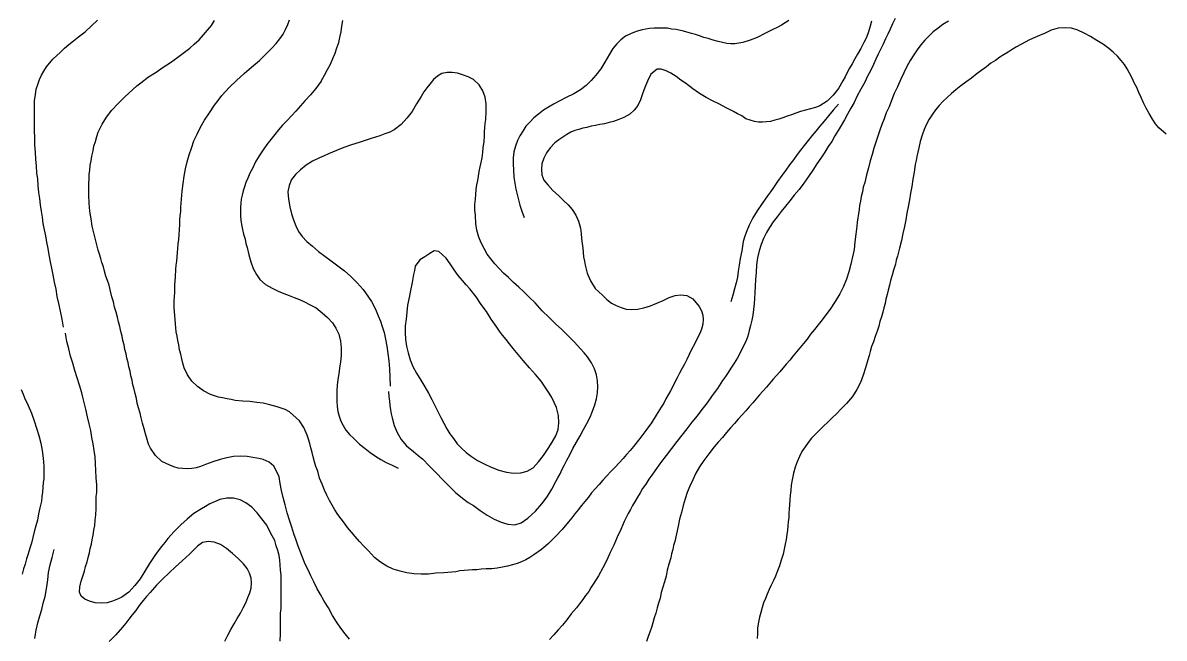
# Model space of a CAD drawing. Header units: inches. Extents: x 401374 to 405300, y 6332180 to 6336621.
# Drawn here: x 403397.3 to 403684, y 6333821.9 to 6333976.3 of the extents above; entities that cross this region are included whole.
import ezdxf

# ---------------------------------------------------------------- set-up
doc = ezdxf.new("R2010")
doc.units = ezdxf.units.IN
doc.header["$MEASUREMENT"] = 0

msp = doc.modelspace()

# ---------------------------------------------------------------- linework, layer by layer
for points in [[(403407.6, 6333900), (403407.2, 6333902), (403406.8, 6333904), (403406.4, 6333905.9), (403406, 6333907.7), (403405.7, 6333909.5), (403405.3, 6333911.3), (403405, 6333913.1), (403404.6, 6333914.8), (403404.3, 6333916.4), (403404, 6333918.1), (403403.7, 6333919.7), (403403.4, 6333921.3), (403403.1, 6333922.9), (403402.8, 6333924.4), (403402.5, 6333926), (403402.3, 6333927.6), (403402, 6333929.1), (403401.8, 6333930.7), (403401.6, 6333932.3), (403401.4, 6333933.8), (403401.2, 6333935.5), (403401.1, 6333937.1), (403400.9, 6333938.7), (403400.8, 6333940.4), (403400.6, 6333942.1), (403400.5, 6333943.9), (403400.4, 6333945.7), (403400.4, 6333947.5), (403400.3, 6333949.4), (403400.3, 6333951.4), (403400.3, 6333953.4), (403400.3, 6333955.5), (403400.3, 6333956.9), (403400.5, 6333958.3), (403400.7, 6333959.7), (403401.1, 6333960.9), (403401.5, 6333962.1), (403402, 6333963.2), (403402.6, 6333964.2), (403403.3, 6333965.3), (403404.9, 6333967.2), (403406.8, 6333969), (403407.8, 6333970), (403408.9, 6333970.9), (403410.1, 6333971.8), (403411.3, 6333972.8), (403413, 6333974.1), (403414.6, 6333975.6), (403416.1, 6333977)], [(403479.4, 6333821.7), (403478.3, 6333823), (403477.2, 6333824.4), (403476.1, 6333826), (403475.1, 6333827.6), (403474.1, 6333829.5), (403473, 6333831.2), (403472.1, 6333832.9), (403471.2, 6333834.5), (403470.4, 6333836.1), (403469.7, 6333837.6), (403469, 6333839.1), (403468.3, 6333840.5), (403467.7, 6333842), (403467.1, 6333843.5), (403466.5, 6333845), (403466, 6333846.5), (403465.4, 6333848.1), (403464.9, 6333849.8), (403464.3, 6333851.5), (403463.7, 6333853.4), (403463.2, 6333855.4), (403462.7, 6333857.2), (403462.3, 6333859), (403462, 6333860.7), (403461.7, 6333862.4), (403461.1, 6333863.8), (403460.4, 6333865.1), (403459.2, 6333866.1), (403457.7, 6333866.8), (403456.6, 6333867), (403455.6, 6333867.2), (403453.7, 6333867.5), (403452, 6333867.6), (403450.3, 6333867.5), (403448.6, 6333867.2), (403446.9, 6333866.8), (403445.1, 6333866.2), (403443.2, 6333865.5), (403442, 6333865), (403440.9, 6333864.7), (403439.8, 6333864.5), (403438.6, 6333864.4), (403437.5, 6333864.5), (403436.4, 6333864.6), (403435.3, 6333864.9), (403434.3, 6333865.3), (403432.3, 6333866.3), (403430.7, 6333867.8), (403429.4, 6333869.6), (403428.9, 6333870.6), (403428.6, 6333871.8), (403428.2, 6333873.2), (403427.8, 6333874.5), (403427.4, 6333875.9), (403427.1, 6333877.2), (403426.8, 6333878.4), (403426.4, 6333879.7), (403426.1, 6333880.9), (403425.9, 6333882.1), (403425.6, 6333883.3), (403425.3, 6333884.4), (403425, 6333885.5), (403424.8, 6333886.7), (403424.5, 6333887.8), (403424.3, 6333888.9), (403424, 6333890), (403423.8, 6333891.1), (403423.5, 6333892.2), (403423.3, 6333893.3), (403423, 6333894.4), (403422.8, 6333895.5), (403422.5, 6333896.6), (403422.3, 6333897.7), (403422, 6333898.9), (403421.7, 6333900.1), (403421.4, 6333901.3), (403421.1, 6333902.5), (403420.8, 6333903.7), (403420.4, 6333905), (403420.1, 6333906.3), (403419.7, 6333907.6), (403419.4, 6333909), (403419, 6333910.5), (403418.6, 6333911.7), (403418.2, 6333912.8), (403417.9, 6333914), (403417.6, 6333915.1), (403417.2, 6333916.2), (403416.9, 6333917.2), (403416.6, 6333918.3), (403416.3, 6333919.3), (403416, 6333920.3), (403415.8, 6333921.3), (403415.3, 6333923.3), (403414.8, 6333925.3), (403414.5, 6333927.2), (403414.2, 6333929.1), (403414, 6333931.1), (403413.9, 6333933.1), (403413.9, 6333934.1), (403413.9, 6333935.1), (403413.9, 6333936.1), (403414, 6333937.2), (403414, 6333938.3), (403414.2, 6333939.4), (403414.3, 6333940.6), (403414.5, 6333941.7), (403414.7, 6333942.9), (403415, 6333944.2), (403415.2, 6333945.4), (403415.6, 6333946.6), (403415.9, 6333947.8), (403416.3, 6333948.9), (403417.3, 6333950.9), (403418.4, 6333952.7), (403419.7, 6333954.4), (403421.3, 6333956.1), (403423, 6333957.8), (403425, 6333959.6), (403426, 6333960.5), (403427, 6333961.3), (403428.9, 6333962.8), (403430.8, 6333964), (403432.6, 6333965.2), (403434.4, 6333966.4), (403436.3, 6333967.7), (403438.3, 6333969.2), (403439.3, 6333970), (403440.4, 6333971), (403441.6, 6333972.1), (403442.7, 6333973.3), (403443.7, 6333974.5), (403444.7, 6333975.7), (403445.5, 6333976.9)], [(403610.5, 6333976.8), (403610.2, 6333975.5), (403609.7, 6333974.1), (403609.2, 6333972.7), (403608.6, 6333971.4), (403607.8, 6333969.9), (403607, 6333968.5), (403606.3, 6333967.3), (403605.6, 6333966.1), (403605, 6333965), (403604.4, 6333963.9), (403603.9, 6333962.8), (403603.3, 6333961.8), (403602.2, 6333959.9), (403600.9, 6333958.2), (403599.4, 6333956.7), (403597.5, 6333955.5), (403596.4, 6333955.1), (403595.2, 6333954.8), (403593.9, 6333954.4), (403592.7, 6333954.1), (403591.5, 6333953.7), (403590.4, 6333953.3), (403589.3, 6333952.9), (403588.2, 6333952.5), (403587.2, 6333952.2), (403586.2, 6333951.9), (403585.1, 6333951.6), (403584.1, 6333951.5), (403583.1, 6333951.4), (403582.1, 6333951.4), (403581.1, 6333951.6), (403580, 6333951.9), (403578.9, 6333952.3), (403577.9, 6333953), (403576.8, 6333953.5), (403575.8, 6333954.1), (403574, 6333955), (403572.3, 6333955.9), (403570.6, 6333956.8), (403569, 6333957.6), (403567.3, 6333958.6), (403565.6, 6333959.8), (403563.8, 6333961.2), (403562.6, 6333962), (403561.4, 6333962.9), (403560.1, 6333963.7), (403558.9, 6333964.3), (403557.7, 6333964.7), (403556.7, 6333964.7), (403555.1, 6333963.5), (403554.2, 6333961.7), (403553.6, 6333960.1), (403553, 6333958.5), (403552.5, 6333957), (403551.8, 6333955.6), (403550.9, 6333954.4), (403549.8, 6333953.4), (403548.3, 6333952.6), (403547, 6333952.1), (403545.7, 6333951.6), (403544.6, 6333951.3), (403543.4, 6333951), (403542.3, 6333950.8), (403541.2, 6333950.6), (403540.1, 6333950.4), (403539, 6333950.1), (403538, 6333949.9), (403537, 6333949.6), (403536, 6333949.3), (403535, 6333948.9), (403534, 6333948.3), (403533, 6333947.7), (403532, 6333947), (403531, 6333946.2), (403529.8, 6333945), (403528.9, 6333943.7), (403528.2, 6333942.4), (403527.7, 6333941), (403527.6, 6333939.6), (403527.7, 6333938.2), (403528.2, 6333936.9), (403529.2, 6333935.7), (403530.5, 6333934.3), (403531.9, 6333933), (403533.1, 6333931.8), (403534.3, 6333930.7), (403535.3, 6333929.5), (403536.2, 6333928.1), (403536.9, 6333926.6), (403537.4, 6333924.8), (403537.6, 6333923.5), (403537.7, 6333922.2), (403537.8, 6333921), (403538, 6333919.8), (403538.1, 6333918.7), (403538.2, 6333917.6), (403538.4, 6333916.5), (403538.6, 6333915.5), (403538.8, 6333914.5), (403539.1, 6333913.5), (403539.9, 6333911.6), (403541.1, 6333909.7), (403542.9, 6333908), (403544, 6333906.9), (403545.2, 6333906), (403546.4, 6333905.4), (403547.6, 6333904.9), (403548.9, 6333904.5), (403550.3, 6333904.4), (403551.7, 6333904.5), (403553.3, 6333904.8), (403555, 6333905.3), (403556.6, 6333906), (403558.2, 6333906.7), (403559.7, 6333907.4), (403561.2, 6333907.9), (403562.6, 6333908.1), (403564.1, 6333907.9), (403565.6, 6333907.1), (403567.2, 6333905.2), (403567.8, 6333904.1), (403568.1, 6333903), (403568.2, 6333901.9), (403568.1, 6333900.7), (403567.8, 6333899.5), (403567.4, 6333898.4), (403566.6, 6333897), (403566, 6333895.7), (403565.3, 6333894.4), (403564.7, 6333893.1), (403564.1, 6333891.9), (403563.5, 6333890.7), (403562.9, 6333889.5), (403562.3, 6333888.4), (403561.7, 6333887.3), (403561.1, 6333886.2), (403560.6, 6333885.1), (403560, 6333884), (403559.4, 6333883), (403558.8, 6333882), (403558.3, 6333880.9), (403557.7, 6333879.9), (403556.4, 6333877.9), (403555.2, 6333876), (403553.8, 6333874), (403552.3, 6333872), (403550.7, 6333870), (403549.9, 6333869), (403549, 6333868), (403548.1, 6333867), (403547.1, 6333865.9), (403546.1, 6333864.8), (403545.1, 6333863.8), (403544, 6333862.7), (403543, 6333861.6), (403542.1, 6333860.5), (403541.1, 6333859.4), (403540.2, 6333858.4), (403539.4, 6333857.3), (403538.5, 6333856.2), (403537.7, 6333855.2), (403536.8, 6333854.1), (403536, 6333853.1), (403535.2, 6333852.1), (403534.4, 6333851.1), (403532.8, 6333849.2), (403531.1, 6333847.4), (403529.4, 6333845.7), (403527.6, 6333844.2), (403525.7, 6333842.8), (403524.7, 6333842.2), (403523.7, 6333841.6), (403522.6, 6333841.1), (403521.5, 6333840.7), (403520.3, 6333840.3), (403519.1, 6333840), (403517.8, 6333839.7), (403516.5, 6333839.5), (403515.1, 6333839.3), (403513.7, 6333839.3), (403512.5, 6333839.2), (403511.4, 6333839.1), (403510.3, 6333839.1), (403509.3, 6333839), (403508.2, 6333838.9), (403507.1, 6333838.8), (403506.1, 6333838.6), (403505.1, 6333838.5), (403504.1, 6333838.4), (403503.1, 6333838.3), (403501.1, 6333838.2), (403499.2, 6333838), (403497.4, 6333838), (403495.6, 6333838.1), (403493.8, 6333838.3), (403492.1, 6333838.7), (403490.4, 6333839.2), (403488.8, 6333840), (403487.2, 6333841), (403485.7, 6333842.2), (403484.2, 6333843.8), (403483, 6333845), (403481.9, 6333846.2), (403480.8, 6333847.4), (403479.9, 6333848.5), (403478.9, 6333849.7), (403478.1, 6333850.8), (403477.3, 6333851.9), (403476.5, 6333853), (403475.7, 6333854.1), (403475, 6333855.3), (403474.4, 6333856.5), (403473.7, 6333857.8), (403473.1, 6333859.1), (403472.5, 6333860.6), (403471.9, 6333862.1), (403471.4, 6333863.8), (403470.9, 6333865), (403470.6, 6333866.2), (403470.3, 6333867.4), (403470, 6333868.5), (403469.7, 6333869.7), (403469.4, 6333870.8), (403469.1, 6333871.9), (403468.8, 6333872.9), (403467.9, 6333874.8), (403466.8, 6333876.5), (403465.2, 6333878), (403464.3, 6333878.7), (403463.2, 6333879.3), (403461.2, 6333880), (403459.4, 6333880.5), (403457.7, 6333880.9), (403456.1, 6333881.1), (403454.4, 6333881.3), (403452.6, 6333881.4), (403450.7, 6333881.6), (403449.7, 6333881.8), (403448.7, 6333882), (403447.5, 6333882.2), (403446.5, 6333882.4), (403444.5, 6333883.1), (403442.7, 6333884), (403441.2, 6333885.1), (403439.8, 6333886.4), (403438.7, 6333888), (403437.9, 6333889.8), (403437.5, 6333890.9), (403437.3, 6333892), (403437, 6333893.2), (403436.7, 6333894.3), (403436.5, 6333895.5), (403436.3, 6333896.6), (403436.1, 6333897.7), (403435.9, 6333898.8), (403435.8, 6333899.8), (403435.7, 6333900.8), (403435.6, 6333901.9), (403435.5, 6333902.9), (403435.4, 6333904.8), (403435.4, 6333906.7), (403435.5, 6333908.7), (403435.5, 6333910.6), (403435.7, 6333912.5), (403435.8, 6333914.5), (403435.9, 6333915.5), (403436, 6333916.5), (403436.1, 6333917.6), (403436.2, 6333918.7), (403436.3, 6333919.7), (403436.4, 6333920.9), (403436.5, 6333922), (403436.6, 6333923.2), (403436.7, 6333924.4), (403436.8, 6333925.7), (403436.8, 6333926.8), (403436.9, 6333927.9), (403437, 6333929), (403437, 6333930.1), (403437.1, 6333931.1), (403437.2, 6333932.1), (403437.4, 6333934.1), (403437.6, 6333936), (403437.9, 6333937.9), (403438.2, 6333939.7), (403438.6, 6333941.5), (403439.1, 6333943.2), (403439.7, 6333944.9), (403440.3, 6333946.7), (403441.1, 6333948.4), (403442, 6333950.2), (403443, 6333951.9), (403444.2, 6333953.8), (403445.5, 6333955.7), (403446.4, 6333956.9), (403447.3, 6333958.1), (403448.3, 6333959.2), (403449.2, 6333960.1), (403451, 6333961.9), (403452.9, 6333963.6), (403454.8, 6333965.2), (403456.8, 6333966.9), (403457.8, 6333967.9), (403458.8, 6333968.9), (403459.9, 6333970), (403461, 6333971.2), (403461.9, 6333972.3), (403462.7, 6333973.5), (403463.3, 6333974.7), (403463.9, 6333975.9), (403464.3, 6333977.1)], [(403472.3, 6333961.7), (403473.1, 6333963.2), (403473.9, 6333964.6), (403474.6, 6333966), (403475.2, 6333967.4), (403475.8, 6333968.7), (403476.2, 6333970.1), (403476.7, 6333971.4), (403477, 6333972.7), (403477.3, 6333974.1), (403477.5, 6333975.5), (403477.7, 6333976.9)], [(403589.7, 6333976.9), (403587.9, 6333975.8), (403586.8, 6333975.2), (403585.7, 6333974.7), (403583.7, 6333973.7), (403581.8, 6333972.7), (403580, 6333972), (403578.2, 6333971.4), (403576.2, 6333971.1), (403575.2, 6333971.1), (403574.2, 6333971.2), (403573.1, 6333971.4), (403572, 6333971.7), (403570.7, 6333972), (403569.5, 6333972.4), (403568.4, 6333972.7), (403567.3, 6333973.1), (403566.3, 6333973.4), (403565.3, 6333973.7), (403563.3, 6333974.3), (403561.4, 6333974.7), (403560.3, 6333974.8), (403559.3, 6333975), (403558.2, 6333975), (403557.1, 6333975), (403555.9, 6333975), (403554.7, 6333974.9), (403552.9, 6333974.6), (403551.4, 6333974.2), (403550, 6333973.6), (403548.7, 6333973), (403547.5, 6333972.1), (403546.5, 6333971.1), (403545.5, 6333969.9), (403544.7, 6333968.5), (403543.5, 6333966.5), (403542.5, 6333964.8), (403541.3, 6333963.2), (403540.1, 6333961.9), (403538.8, 6333960.6), (403537.4, 6333959.5), (403535.7, 6333958.5), (403533.8, 6333957.6), (403532.2, 6333956.8), (403530.8, 6333956), (403529.4, 6333955.2), (403528.1, 6333954.4), (403526.9, 6333953.4), (403525.7, 6333952.5), (403524.7, 6333951.4), (403523.7, 6333950.4), (403522.9, 6333949.2), (403522.2, 6333948), (403521.6, 6333946.8), (403521.1, 6333945.4), (403520.7, 6333944), (403520.5, 6333942.5), (403520.5, 6333941), (403520.6, 6333939.4), (403520.7, 6333937.6), (403520.9, 6333936.1), (403521.2, 6333934.6), (403521.5, 6333933.3), (403521.8, 6333931.9), (403522.2, 6333930.6), (403522.7, 6333929.1), (403523.3, 6333927.5)], [(403616.4, 6333977.4), (403615.8, 6333976.1), (403615.2, 6333974.8), (403614.6, 6333973.5), (403614, 6333972.3), (403613.4, 6333971), (403612.8, 6333969.8), (403612.2, 6333968.5), (403611.6, 6333967.2), (403611, 6333965.9), (403610.3, 6333964.5), (403609.5, 6333963), (403608.8, 6333961.5), (403607.8, 6333959.7), (403606.9, 6333958), (403606.1, 6333956.4), (403605.3, 6333954.9), (403604.5, 6333953.4), (403603.7, 6333952), (403602.9, 6333950.6), (403602.1, 6333949.3), (403601.3, 6333948), (403600.5, 6333946.6), (403599.6, 6333945.3), (403598.8, 6333943.9), (403597.8, 6333942.4), (403596.8, 6333941), (403595.8, 6333939.4), (403594.7, 6333937.8), (403593.5, 6333936.1), (403592.3, 6333934.5), (403591.1, 6333933.1), (403590, 6333931.7), (403588.9, 6333930.3), (403587.8, 6333929), (403586.8, 6333927.7), (403585.8, 6333926.4), (403584.9, 6333925), (403584.1, 6333923.7), (403583.4, 6333922.2), (403582.8, 6333920.7), (403582.3, 6333919.1), (403581.9, 6333917.4), (403581.6, 6333915.6), (403581.5, 6333913.7), (403581.4, 6333911.9), (403581.3, 6333910.3), (403581.2, 6333908.7), (403581.1, 6333907.2), (403581, 6333905.8), (403580.9, 6333904.4), (403580.7, 6333903), (403580.4, 6333901.7), (403580.1, 6333900.4), (403579.8, 6333899.1), (403579.4, 6333897.7), (403578.9, 6333896.4), (403578.3, 6333895.1), (403577.6, 6333893.7), (403576.8, 6333892.3), (403576, 6333890.9), (403575.2, 6333889.7), (403574.5, 6333888.6), (403573.8, 6333887.6), (403573.1, 6333886.6), (403571.8, 6333884.6), (403570.5, 6333882.8), (403569.2, 6333881), (403567.9, 6333879.3), (403566.7, 6333877.7), (403565.4, 6333876.1), (403564.1, 6333874.5), (403562.9, 6333872.9), (403561.6, 6333871.3), (403560.3, 6333869.5), (403558.9, 6333867.8), (403557.5, 6333865.9), (403556.1, 6333863.9), (403555.3, 6333862.8), (403554.6, 6333861.8), (403553.8, 6333860.6), (403553, 6333859.5), (403552.4, 6333858.4), (403551.7, 6333857.3), (403551.1, 6333856.3), (403550.5, 6333855.2), (403550, 6333854.2), (403549.4, 6333853.2), (403548.9, 6333852.2), (403548.4, 6333851.2), (403547.5, 6333849.2), (403546.6, 6333847.3), (403545.8, 6333845.3), (403544.9, 6333843.4), (403544, 6333841.5), (403543, 6333839.6), (403541.9, 6333837.6), (403540.8, 6333835.7), (403540.1, 6333834.7), (403539.5, 6333833.6), (403538.7, 6333832.6), (403538, 6333831.6), (403537.2, 6333830.5), (403536.4, 6333829.5), (403535.1, 6333828), (403534, 6333826.5), (403532.9, 6333825.2), (403531.8, 6333824), (403530.7, 6333822.8), (403529.6, 6333821.6)], [(403629.8, 6333976.8), (403628.4, 6333975.9), (403627.2, 6333975), (403626, 6333974.1), (403624.9, 6333973), (403623.9, 6333972), (403622.9, 6333970.8), (403622, 6333969.6), (403621.1, 6333968.3), (403620.2, 6333966.9), (403619.4, 6333965.4), (403618.6, 6333963.8), (403617.9, 6333962.2), (403617, 6333960.3), (403616.2, 6333958.6), (403615.5, 6333956.9), (403614.9, 6333955.3), (403614.2, 6333953.8), (403613.7, 6333952.3), (403613.1, 6333950.8), (403612.6, 6333949.4), (403612.1, 6333947.9), (403611.6, 6333946.4), (403611.1, 6333944.9), (403610.7, 6333943.3), (403610.2, 6333941.7), (403609.7, 6333940), (403609.2, 6333938.2), (403608.8, 6333936.3), (403608.4, 6333935.1), (403608.2, 6333933.9), (403607.9, 6333932.8), (403607.7, 6333931.6), (403607.5, 6333930.5), (403607.4, 6333929.5), (403607.2, 6333928.4), (403607.1, 6333927.4), (403606.9, 6333926.3), (403606.8, 6333925.3), (403606.6, 6333923.3), (403606.3, 6333921.4), (403606.1, 6333919.5), (403605.7, 6333917.6), (403605.3, 6333915.8), (403604.8, 6333913.9), (403604.2, 6333912), (403603.5, 6333910.2), (403602.5, 6333908.3), (403601.4, 6333906.4), (403600.1, 6333904.5), (403599, 6333903.1), (403598.1, 6333901.8), (403597.1, 6333900.6), (403596.2, 6333899.4), (403595.2, 6333898.2), (403594.3, 6333897), (403593.4, 6333895.9), (403592.6, 6333894.9), (403591.7, 6333893.8), (403590.8, 6333892.8), (403590, 6333891.7), (403589.1, 6333890.7), (403587.5, 6333888.8), (403585.8, 6333886.9), (403584.1, 6333884.9), (403582.4, 6333883), (403580.7, 6333881), (403579.8, 6333880), (403578.9, 6333879), (403578, 6333878), (403577, 6333876.9), (403576.1, 6333875.8), (403575.1, 6333874.7), (403574.1, 6333873.5), (403573.1, 6333872.3), (403572, 6333871.1), (403571, 6333869.9), (403569.6, 6333868.2), (403568.4, 6333866.5), (403567.3, 6333864.9), (403566.4, 6333863.3), (403565.6, 6333861.7), (403564.9, 6333860.1), (403564.2, 6333858.5), (403563.7, 6333856.9), (403563.2, 6333855.2), (403562.8, 6333853.5), (403562.3, 6333851.8), (403561.9, 6333850), (403561.5, 6333848.1), (403561.1, 6333846.2), (403560.8, 6333845.2), (403560.6, 6333844.2), (403560.3, 6333843.1), (403560.1, 6333842.1), (403559.6, 6333840.5), (403559.2, 6333839), (403558.9, 6333837.5), (403558.5, 6333836.1), (403558.1, 6333834.7), (403557.7, 6333833.4), (403557.4, 6333832), (403557, 6333830.7), (403556.7, 6333829.5), (403556.3, 6333828.2), (403555.9, 6333827), (403555.6, 6333825.8), (403555.2, 6333824.6), (403554.8, 6333823.4), (403554.4, 6333822.3), (403554, 6333821.1)], [(403684.5, 6333948.4), (403682.7, 6333950), (403681.8, 6333951), (403681.1, 6333952.2), (403680.2, 6333953.6), (403679.5, 6333954.9), (403678.8, 6333956.3), (403678.2, 6333957.6), (403677.6, 6333958.9), (403677.1, 6333960.1), (403676.5, 6333961.3), (403676, 6333962.5), (403675.3, 6333963.7), (403674.7, 6333964.8), (403674, 6333965.9), (403673.2, 6333966.9), (403672.3, 6333968), (403671.2, 6333969), (403670.1, 6333969.9), (403668.8, 6333970.9), (403667.1, 6333971.9), (403665.5, 6333972.9), (403663.9, 6333973.8), (403662.3, 6333974.5), (403660.7, 6333975), (403659.1, 6333975.1), (403657.4, 6333975), (403655.6, 6333974.5), (403654.1, 6333973.8), (403652.7, 6333973.2), (403651.5, 6333972.7), (403650.2, 6333972.1), (403649.1, 6333971.5), (403648, 6333970.9), (403646.9, 6333970.3), (403645.8, 6333969.7), (403644.8, 6333969), (403643.8, 6333968.4), (403642.7, 6333967.7), (403641.6, 6333966.9), (403640.5, 6333966.2), (403639.4, 6333965.3), (403638.2, 6333964.5), (403637, 6333963.6), (403635.6, 6333962.5), (403634.2, 6333961.5), (403632.9, 6333960.5), (403631.7, 6333959.5), (403630.6, 6333958.6), (403629.5, 6333957.6), (403628.4, 6333956.6), (403627.5, 6333955.6), (403626.6, 6333954.5), (403625.8, 6333953.4), (403625, 6333952.2), (403624.3, 6333950.9), (403623.7, 6333949.6), (403623.2, 6333948.2), (403622.7, 6333946.6), (403622.4, 6333945), (403622.1, 6333943.9), (403621.9, 6333942.8), (403621.7, 6333941.8), (403621.5, 6333940.8), (403621.2, 6333938.9), (403620.9, 6333937.1), (403620.6, 6333935.3), (403620.3, 6333933.6), (403620, 6333931.9), (403619.7, 6333930.2), (403619.4, 6333928.6), (403619.1, 6333926.9), (403618.8, 6333925.2), (403618.4, 6333923.5), (403618, 6333921.7), (403617.5, 6333919.8), (403617, 6333917.8), (403616.7, 6333916.8), (403616.5, 6333915.8), (403616, 6333914.3), (403615.7, 6333913), (403615.3, 6333911.7), (403615, 6333910.5), (403614.7, 6333909.3), (403614.4, 6333908.2), (403614.1, 6333907), (403613.9, 6333905.9), (403613.6, 6333904.8), (403613.3, 6333903.7), (403613, 6333902.6), (403612.6, 6333901.4), (403612.3, 6333900.2), (403611.9, 6333899), (403611.4, 6333897.6), (403611, 6333896.3), (403610.5, 6333895.1), (403610.2, 6333893.9), (403609.9, 6333892.9), (403609.6, 6333891.8), (403609, 6333889.8), (403608.4, 6333887.9), (403607.7, 6333886.1), (403606.8, 6333884.3), (403605.7, 6333882.6), (403604.2, 6333880.8), (403602.9, 6333879.5), (403601.8, 6333878.3), (403600.6, 6333877.2), (403599.5, 6333876.1), (403598.4, 6333875.1), (403597.4, 6333874.1), (403596.4, 6333873.1), (403595.4, 6333872.1), (403594.6, 6333871), (403593.8, 6333869.9), (403593, 6333868.8), (403592.4, 6333867.5), (403591.8, 6333866.2), (403591.3, 6333864.8), (403590.9, 6333863.3), (403590.6, 6333861.7), (403590.3, 6333860.3), (403590.2, 6333859), (403590.1, 6333857.8), (403590, 6333856.6), (403589.9, 6333855.4), (403589.8, 6333854.3), (403589.7, 6333853.3), (403589.7, 6333852.2), (403589.6, 6333851.1), (403589.5, 6333850.1), (403589.4, 6333849), (403589.2, 6333847.9), (403589.1, 6333846.7), (403588.8, 6333845.5), (403588.6, 6333844.3), (403588.3, 6333843), (403587.8, 6333841.5), (403587.4, 6333840.1), (403586.9, 6333838.8), (403586.4, 6333837.5), (403585.9, 6333836.4), (403585.3, 6333835.2), (403584.8, 6333834.1), (403584.3, 6333833), (403583.9, 6333831.9), (403583.4, 6333830.8), (403583, 6333829.6), (403582.7, 6333828.4), (403582.4, 6333827.2), (403582.1, 6333825.9), (403581.9, 6333824.5), (403581.9, 6333823), (403581.8, 6333821.8)], [(403489.2, 6333883.8), (403489.3, 6333882.6), (403489.4, 6333881.4), (403489.5, 6333880.3), (403489.7, 6333879.2), (403489.9, 6333878.2), (403490.1, 6333877.2), (403490.6, 6333875.3), (403491.4, 6333873.5), (403492.4, 6333871.8), (403493.7, 6333870.2), (403495.5, 6333868.8), (403496.6, 6333867.8), (403497.7, 6333866.9), (403499.5, 6333865.1), (403501.2, 6333863.4), (403502.8, 6333861.7), (403504.4, 6333860.1), (403506.1, 6333858.4), (403508.1, 6333856.8), (403509.2, 6333856), (403510.5, 6333855.2), (403512.2, 6333854), (403514, 6333852.8), (403515.7, 6333851.8), (403517.5, 6333851), (403519.2, 6333850.5), (403520.9, 6333850.4), (403522.5, 6333850.9), (403524.2, 6333852), (403526.1, 6333853.8), (403527.7, 6333855.6), (403529, 6333857.4), (403530.2, 6333859.3), (403531.2, 6333861.2), (403531.7, 6333862.2), (403532.3, 6333863.2), (403532.8, 6333864.3), (403533.4, 6333865.4), (403534, 6333866.6), (403534.7, 6333867.9), (403535.5, 6333869.5), (403536.4, 6333871.1), (403537.3, 6333872.7), (403538.2, 6333874.3), (403539, 6333875.8), (403539.8, 6333877.4), (403540.4, 6333878.9), (403541, 6333880.5), (403541.4, 6333882), (403541.7, 6333883.5), (403541.8, 6333885), (403541.7, 6333886.5), (403541.4, 6333888), (403540.9, 6333889.5), (403540.2, 6333891), (403539.2, 6333892.5), (403538.3, 6333893.5), (403537.4, 6333894.5), (403535.8, 6333896.3), (403534.2, 6333897.9), (403532.7, 6333899.4), (403531.1, 6333900.8), (403529.5, 6333902.4), (403527.8, 6333904.1), (403526, 6333906.1), (403524.6, 6333907.4), (403523.2, 6333908.8), (403521.9, 6333910), (403520.6, 6333911.2), (403519.3, 6333912.4), (403518.1, 6333913.5), (403517, 6333914.7), (403515.9, 6333915.9), (403514.9, 6333917.1), (403514, 6333918.3), (403513.2, 6333919.7), (403512.5, 6333921.1), (403511.9, 6333922.6), (403511.4, 6333924.3), (403511.1, 6333926), (403511, 6333928), (403510.9, 6333929.4), (403510.9, 6333930.8), (403511, 6333932.1), (403511.1, 6333933.3), (403511.2, 6333934.5), (403511.4, 6333935.7), (403511.6, 6333936.8), (403511.8, 6333937.9), (403512, 6333939), (403512.2, 6333940.2), (403512.5, 6333941.3), (403512.7, 6333942.5), (403512.9, 6333943.8), (403513, 6333945.1), (403513.2, 6333946.5), (403513.3, 6333948), (403513.3, 6333949), (403513.4, 6333950.1), (403513.5, 6333951.1), (403513.6, 6333952.1), (403513.7, 6333954.1), (403513.7, 6333956), (403513.5, 6333957.7), (403512.9, 6333959.3), (403512, 6333960.8), (403510.5, 6333962.1), (403509.2, 6333962.8), (403507.8, 6333963.3), (403506.5, 6333963.7), (403505.2, 6333963.9), (403503.9, 6333963.9), (403502.6, 6333963.6), (403501.5, 6333963), (403500.5, 6333962.1), (403499.6, 6333961), (403498.8, 6333960), (403498.1, 6333959), (403497.4, 6333957.9), (403496.2, 6333956), (403495.1, 6333954.1), (403493.8, 6333952.4), (403492.4, 6333950.8), (403490.6, 6333949.5), (403489.5, 6333948.9), (403488.3, 6333948.5), (403487, 6333948), (403485.9, 6333947.7), (403484.8, 6333947.3), (403483.8, 6333947), (403481.8, 6333946.3), (403479.9, 6333945.7), (403478, 6333945.1), (403476.1, 6333944.3), (403475.1, 6333943.9), (403474.1, 6333943.5), (403473, 6333943), (403471.9, 6333942.5), (403470.1, 6333941.6), (403468.5, 6333940.6), (403467.1, 6333939.5), (403465.8, 6333938.3), (403464.8, 6333937), (403464.2, 6333935.5), (403463.9, 6333933.9), (403464.1, 6333932.1), (403464.4, 6333930.2), (403464.8, 6333928.4), (403465.3, 6333926.9), (403465.9, 6333925.4), (403466.6, 6333924), (403467.5, 6333922.7), (403468.7, 6333921.5), (403470.1, 6333920.3), (403471.6, 6333919), (403473.2, 6333917.8), (403474.8, 6333916.6), (403476.5, 6333915.4), (403478.1, 6333914.1), (403479.7, 6333912.7), (403481.3, 6333911.1), (403482.8, 6333909.4), (403484.2, 6333907.5), (403484.9, 6333906.4), (403485.5, 6333905.3), (403486.1, 6333904.1), (403486.6, 6333902.8), (403487.2, 6333901.5), (403487.6, 6333900.1), (403488.1, 6333898.6), (403488.4, 6333897), (403488.8, 6333895.2), (403489, 6333893.4), (403489.3, 6333891.5), (403489.4, 6333889.5), (403489.5, 6333887.4), (403489.6, 6333885.2)], [(403472.3, 6333961.7), (403470.9, 6333959.9), (403469.6, 6333958.3), (403468.3, 6333956.9), (403467.1, 6333955.5), (403465.9, 6333954.2), (403464.8, 6333953), (403463.7, 6333951.8), (403462.6, 6333950.7), (403461.6, 6333949.5), (403460.6, 6333948.3), (403459.6, 6333947.1), (403458.6, 6333945.8), (403457.7, 6333944.5), (403456.7, 6333943), (403455.8, 6333941.5), (403455, 6333939.8), (403454.4, 6333938.6), (403453.9, 6333937.4), (403453.4, 6333936.3), (403453, 6333935.2), (403452.7, 6333934.2), (403452.4, 6333933.1), (403452.2, 6333932.1), (403452.1, 6333931.1), (403452, 6333930), (403452, 6333929), (403452, 6333927.9), (403452.1, 6333926.8), (403452.3, 6333925.7), (403452.5, 6333924.5), (403452.8, 6333923.3), (403453.2, 6333922.1), (403453.4, 6333921), (403453.7, 6333920), (403454.1, 6333918.1), (403454.6, 6333916.4), (403455.2, 6333914.7), (403456, 6333913.2), (403456.9, 6333911.9), (403458.3, 6333910.7), (403460, 6333909.8), (403461.5, 6333909), (403462.9, 6333908.4), (403464.2, 6333907.9), (403465.5, 6333907.4), (403466.8, 6333906.9), (403468.1, 6333906.3), (403469.5, 6333905.6), (403471, 6333904.8), (403472.5, 6333903.6), (403473.9, 6333902.4), (403475.1, 6333901.1), (403476, 6333899.7), (403476.7, 6333898.2), (403477.1, 6333896.5), (403477.3, 6333894.8), (403477.3, 6333892.9), (403477.1, 6333891.3), (403476.9, 6333889.7), (403476.7, 6333888.3), (403476.5, 6333886.8), (403476.3, 6333885.4), (403476.2, 6333884), (403476.2, 6333882.7), (403476.2, 6333881.4), (403476.3, 6333880.1), (403476.5, 6333878.8), (403476.8, 6333877.6), (403477.2, 6333876.4), (403477.8, 6333875.3), (403478.5, 6333874.1), (403479.4, 6333873), (403480.5, 6333872), (403481.9, 6333870.6), (403483.3, 6333869.5), (403484.6, 6333868.5), (403485.9, 6333867.6), (403487.3, 6333866.8), (403488.6, 6333866), (403490.1, 6333865.3), (403491.6, 6333864.6)], [(403602.2, 6333955.9), (403600.9, 6333954.4), (403599.7, 6333953), (403598.6, 6333951.7), (403597.5, 6333950.4), (403596.5, 6333949.2), (403595.5, 6333948), (403594.6, 6333946.8), (403593.6, 6333945.6), (403592.7, 6333944.4), (403591.8, 6333943.3), (403590.9, 6333942), (403589.9, 6333940.7), (403589, 6333939.4), (403588, 6333938), (403586.9, 6333936.5), (403585.9, 6333935), (403585.1, 6333933.9), (403584.4, 6333932.9), (403583, 6333931), (403581.8, 6333929.2), (403580.7, 6333927.4), (403579.8, 6333925.6), (403579, 6333923.7), (403578.6, 6333922.6), (403578.3, 6333921.5), (403578.1, 6333920.3), (403577.9, 6333919.1), (403577.5, 6333917.2), (403577.3, 6333915.5), (403577, 6333914), (403576.8, 6333912.5), (403576.5, 6333911.1), (403576.1, 6333909.6), (403575.7, 6333908), (403575.2, 6333906.3)], [(403495.9, 6333915.3), (403495.7, 6333914.2), (403495.5, 6333913.2), (403495.3, 6333912.2), (403495.1, 6333911.2), (403494.7, 6333909.2), (403494.4, 6333907.4), (403494, 6333905.5), (403493.8, 6333903.7), (403493.6, 6333902), (403493.4, 6333900.3), (403493.4, 6333898.6), (403493.5, 6333896.9), (403493.7, 6333895.2), (403494.1, 6333893.5), (403494.6, 6333891.8), (403495.3, 6333890.1), (403496.2, 6333888.4), (403497.3, 6333886.7), (403498.3, 6333885), (403499.2, 6333883.4), (403500.1, 6333881.8), (403500.8, 6333880.3), (403501.6, 6333878.8), (403502.3, 6333877.3), (403503.1, 6333875.9), (403503.8, 6333874.5), (403504.6, 6333873.2), (403505.5, 6333872), (403506.4, 6333870.7), (403507.5, 6333869.6), (403508.7, 6333868.5), (403510, 6333867.5), (403511.5, 6333866.5), (403513.2, 6333865.7), (403515, 6333864.8), (403516.9, 6333864.1), (403518.8, 6333863.6), (403520.6, 6333863.3), (403522.4, 6333863.4), (403524, 6333863.8), (403525.5, 6333864.7), (403526.9, 6333866.2), (403528.1, 6333867.8), (403529.3, 6333869.5), (403530.3, 6333871.1), (403531.2, 6333872.7), (403531.8, 6333874.3), (403532, 6333876), (403531.9, 6333877.8), (403531.4, 6333879.8), (403530.8, 6333881.1), (403530.2, 6333882.3), (403529.5, 6333883.4), (403528.9, 6333884.4), (403527.5, 6333886.4), (403526.1, 6333888.1), (403524.6, 6333889.8), (403523, 6333891.6), (403521.3, 6333893.6), (403520.5, 6333894.6), (403519.6, 6333895.8), (403518.7, 6333896.9), (403517.8, 6333898), (403517.1, 6333899), (403516.4, 6333900), (403515, 6333902), (403513.8, 6333903.9), (403512.5, 6333905.7), (403511.2, 6333907.6), (403509.6, 6333909.6), (403508.7, 6333910.6), (403507.8, 6333911.7), (403506.7, 6333912.9), (403505.7, 6333914.4), (403504.7, 6333915.9), (403503.7, 6333917.3), (403501.8, 6333919), (403500.7, 6333919.1), (403499.6, 6333918.5), (403498.3, 6333917.6), (403497.1, 6333916.9), (403495.9, 6333915.3)], [(403462, 6333821.2), (403462.1, 6333823.1), (403462.1, 6333825.1), (403462.1, 6333826.1), (403462.1, 6333827.2), (403462.1, 6333828.2), (403462.2, 6333829.4), (403462.2, 6333830.9), (403462.2, 6333832.4), (403462.2, 6333833.8), (403462.2, 6333835.1), (403462.2, 6333836.5), (403462.2, 6333837.8), (403462.1, 6333839), (403462, 6333840.3), (403461.9, 6333841.5), (403461.7, 6333842.7), (403461.4, 6333843.9), (403461, 6333845.1), (403460.6, 6333846.4), (403460, 6333847.6), (403459.3, 6333848.9), (403458.6, 6333850.3), (403457.4, 6333851.9), (403456.2, 6333853.4), (403454.9, 6333854.8), (403453.4, 6333855.9), (403451.9, 6333856.6), (403450.3, 6333857.1), (403448.6, 6333857.1), (403446.8, 6333856.7), (403445.5, 6333856.1), (403444.3, 6333855.6), (403443.2, 6333855), (403442.2, 6333854.4), (403440.3, 6333853.2), (403438.6, 6333851.8), (403437, 6333850.4), (403435.4, 6333848.7), (403433.8, 6333846.9), (403433, 6333845.9), (403432.2, 6333844.9), (403431.3, 6333843.8), (403430.5, 6333842.7), (403429.8, 6333841.7), (403429.2, 6333840.7), (403428, 6333838.7), (403426.8, 6333836.8), (403425.5, 6333835.1), (403424, 6333833.5), (403422.2, 6333832.2), (403421.1, 6333831.7), (403419.9, 6333831.2), (403418.5, 6333830.8), (403417, 6333830.7), (403415.5, 6333830.8), (403414.1, 6333831.2), (403412.9, 6333831.7), (403412, 6333832.5), (403411.6, 6333833.5), (403411.7, 6333834.8), (403412, 6333836.2), (403412.4, 6333837.5), (403412.8, 6333838.7), (403413.1, 6333839.9), (403413.5, 6333841.1), (403413.8, 6333842.2), (403414.1, 6333843.3), (403414.3, 6333844.4), (403414.6, 6333845.5), (403414.8, 6333846.6), (403415, 6333847.8), (403415.2, 6333849), (403415.4, 6333850.2), (403415.5, 6333851.5), (403415.7, 6333852.9), (403415.8, 6333854.4), (403415.8, 6333855.4), (403415.8, 6333856.5), (403415.8, 6333857.5), (403415.9, 6333858.5), (403415.9, 6333860.4), (403415.8, 6333862.2), (403415.7, 6333864), (403415.6, 6333865.7), (403415.5, 6333867.4), (403415.3, 6333869), (403415, 6333870.7), (403414.7, 6333872.3), (403414.4, 6333874), (403414, 6333875.7), (403413.6, 6333877.5), (403413.2, 6333879.4), (403412.7, 6333881.4), (403412.4, 6333882.4), (403412.2, 6333883.5), (403411.6, 6333885.4), (403411, 6333887.3), (403410.4, 6333889.1), (403409.9, 6333890.9), (403409.3, 6333892.7), (403408.9, 6333894.5), (403408.4, 6333896.4), (403408.2, 6333897.4), (403408.1, 6333898.5)], [(403396.9, 6333884.3), (403397.4, 6333883.2), (403397.8, 6333882.2), (403398.7, 6333880.3), (403399.5, 6333878.4), (403400.2, 6333876.5), (403400.8, 6333874.6), (403401.4, 6333872.8), (403401.9, 6333870.9), (403402.2, 6333869), (403402.5, 6333867.1), (403402.6, 6333865.1), (403402.6, 6333864.1), (403402.6, 6333863), (403402.6, 6333862), (403402.5, 6333860.9), (403402.4, 6333859.8), (403402.3, 6333858.6), (403402.1, 6333857.5), (403402, 6333856.3), (403401.6, 6333854.6), (403401.3, 6333853.1), (403401, 6333851.5), (403400.6, 6333850.1), (403400.2, 6333848.6), (403399.9, 6333847.2), (403399.5, 6333845.8), (403399.1, 6333844.5), (403398.7, 6333843.1), (403398.3, 6333841.8), (403397.9, 6333840.5), (403397.5, 6333839.3), (403397.2, 6333838)], [(403400.4, 6333821.8), (403400.5, 6333822.9), (403400.7, 6333823.9), (403401.1, 6333825.8), (403401.6, 6333827.5), (403402.1, 6333829.1), (403402.5, 6333830.7), (403403, 6333832.4), (403403.3, 6333834.3), (403403.5, 6333835.4), (403403.6, 6333836.6), (403403.8, 6333838.4), (403404.2, 6333840.3), (403404.7, 6333842.2), (403405.2, 6333844.2)], [(403448.1, 6333821.2), (403448.8, 6333822.7), (403449.6, 6333824.1), (403450.4, 6333825.5), (403451.2, 6333826.9), (403452, 6333828.2), (403452.7, 6333829.5), (403453.4, 6333830.8), (403453.9, 6333832.1), (403454.4, 6333833.3), (403454.7, 6333834.5), (403454.8, 6333835.8), (403454.7, 6333837), (403454.3, 6333838.2), (403453.7, 6333839.4), (403452.8, 6333840.6), (403451.4, 6333841.9), (403450, 6333843.2), (403448.5, 6333844.4), (403447, 6333845.4), (403445.4, 6333846), (403443.9, 6333846.2), (403442.5, 6333845.9), (403441.2, 6333845), (403439.2, 6333843), (403437.4, 6333841.3), (403435.7, 6333839.8), (403434.1, 6333838.3), (403432.5, 6333836.8), (403430.9, 6333835.2), (403429.3, 6333833.4), (403428.4, 6333832.4), (403427.6, 6333831.4), (403426.6, 6333830.1), (403425.7, 6333828.9), (403424.8, 6333827.8), (403424, 6333826.7), (403423.2, 6333825.7), (403422.4, 6333824.7), (403420.7, 6333822.8), (403419, 6333821.1)]]:
    msp.add_lwpolyline(points)

doc.saveas('drawing.dxf')
